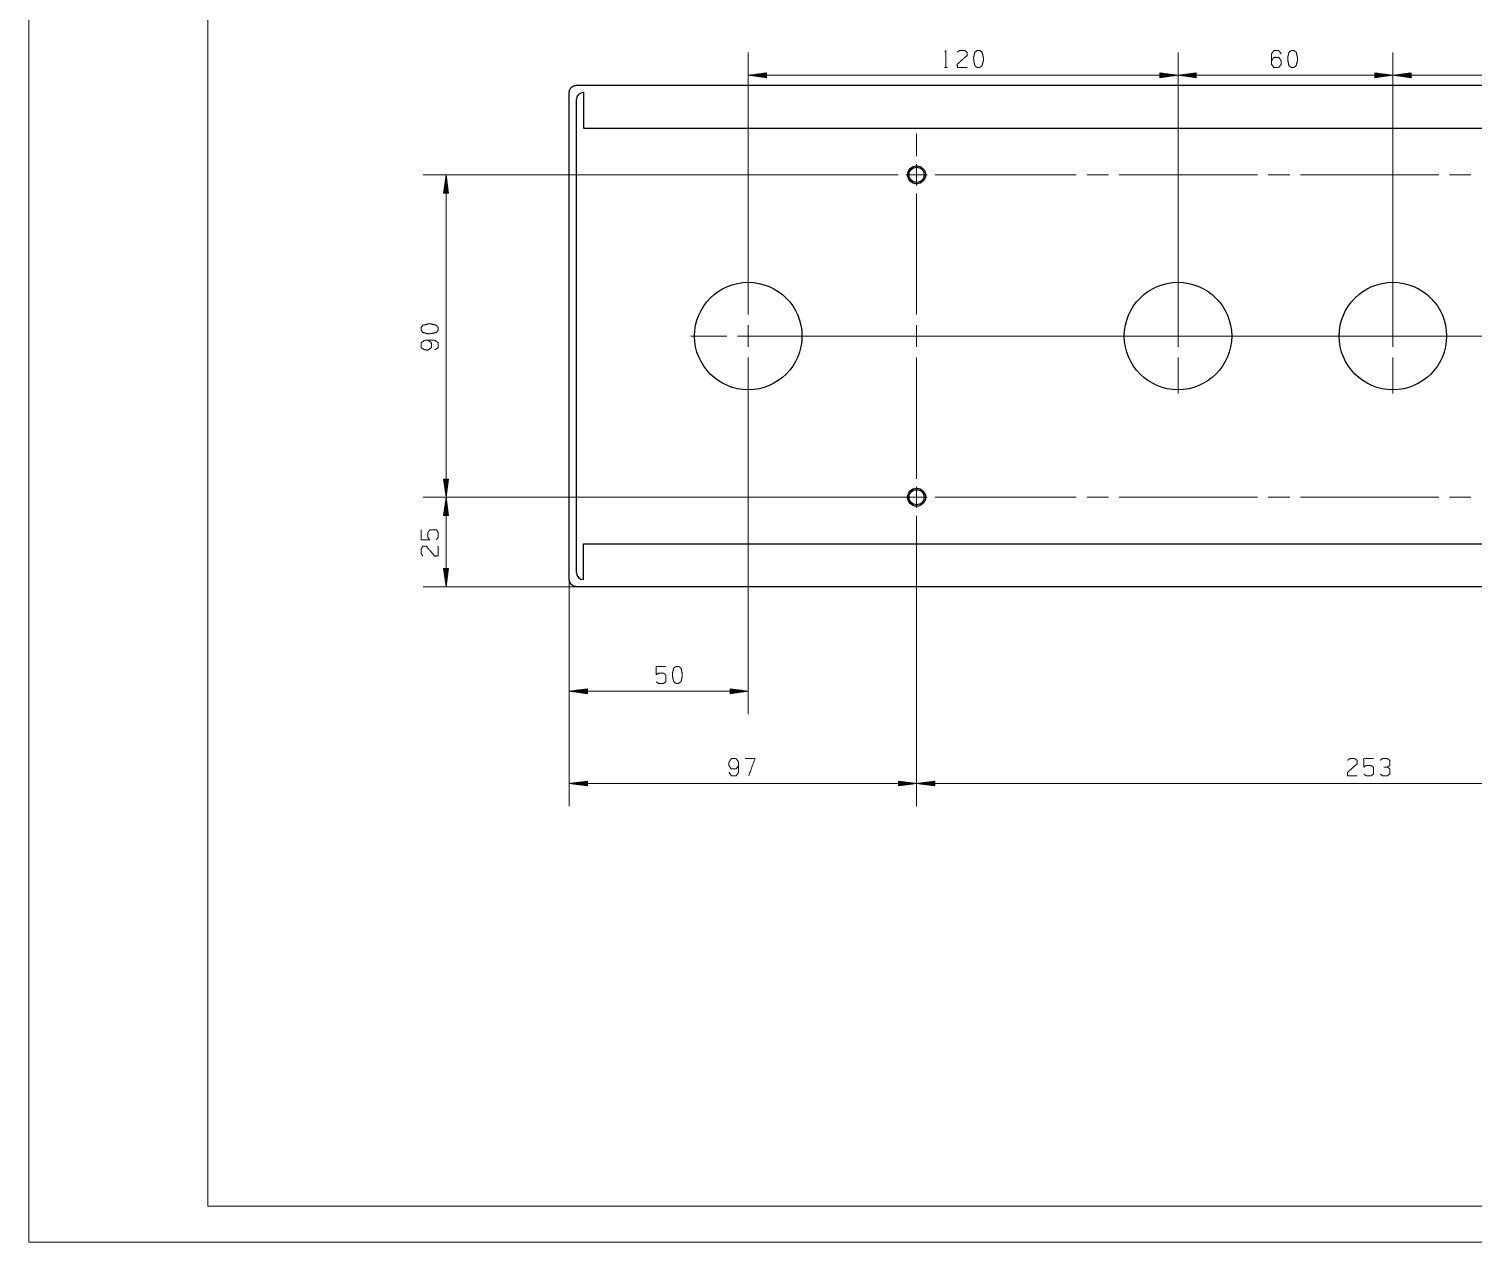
# Model space of a CAD drawing. Header units: millimetres. Extents: x 0 to 420, y 0 to 297.
# Drawn here: x 0 to 201.6, y 0 to 169.3 of the extents above; entities that cross this region are included whole.
import ezdxf

# ---------------------------------------------------------------- set-up
doc = ezdxf.new("R2010")
doc.units = ezdxf.units.MM
doc.layers.add('101', color=7, linetype='Continuous', true_color=0xffffff)

msp = doc.modelspace()

# ---------------------------------------------------------------- linework, layer by layer
at = {"layer": '101', "color": 133, "linetype": 'Continuous', "lineweight": 18}
for p, q in [((0, 297), (0, 0)), ((25, 292), (25, 5)), ((25, 5), (415, 5)), ((0, 0), (420, 0))]:
    msp.add_line(p, q, dxfattribs=at)
at = {"layer": '101', "color": 22, "linetype": 'Continuous', "lineweight": 18}
for p, q in [((100.44, 134.47), (100.44, 166.03)), ((160.44, 134.47), (160.44, 166.03)), ((190.44, 126.47), (190.44, 166.03)), ((102.98, 163.19), (100.44, 162.86)), ((160.44, 162.86), (100.44, 162.86)), ((100.44, 162.86), (102.98, 162.52)), ((102.98, 162.88), (100.64, 162.88)), ((102.98, 162.83), (100.64, 162.83)), ((102.98, 162.93), (101.02, 162.93)), ((102.98, 162.78), (101.02, 162.78)), ((102.98, 162.98), (101.41, 162.98)), ((102.98, 162.73), (101.41, 162.73)), ((102.98, 163.03), (101.79, 163.03)), ((102.98, 162.68), (101.79, 162.68)), ((102.98, 163.09), (102.18, 163.09)), ((102.98, 162.63), (102.18, 162.63)), ((102.98, 163.14), (102.56, 163.14)), ((102.98, 162.58), (102.56, 162.58)), ((102.98, 163.19), (102.95, 163.19)), ((102.98, 163.19), (102.95, 163.19)), ((102.98, 162.53), (102.95, 162.53)), ((102.98, 162.53), (102.95, 162.53)), ((102.98, 162.52), (102.98, 163.19)), ((157.9, 163.19), (157.9, 162.52)), ((160.44, 162.86), (157.9, 163.19)), ((157.9, 163.19), (157.93, 163.19)), ((157.9, 163.19), (157.93, 163.19)), ((157.9, 163.14), (158.32, 163.14)), ((157.9, 163.09), (158.71, 163.09)), ((157.9, 163.03), (159.09, 163.03)), ((157.9, 162.98), (159.48, 162.98)), ((157.9, 162.93), (159.86, 162.93)), ((157.9, 162.88), (160.25, 162.88)), ((157.9, 162.52), (160.44, 162.86)), ((157.9, 162.83), (160.25, 162.83)), ((157.9, 162.78), (159.86, 162.78)), ((157.9, 162.73), (159.48, 162.73)), ((157.9, 162.68), (159.09, 162.68)), ((157.9, 162.63), (158.71, 162.63)), ((157.9, 162.58), (158.32, 162.58)), ((157.9, 162.53), (157.93, 162.53)), ((157.9, 162.53), (157.93, 162.53)), ((192.98, 163.19), (190.44, 162.86)), ((190.44, 162.86), (192.98, 162.52)), ((190.44, 162.86), (230.44, 162.86)), ((192.98, 162.88), (190.64, 162.88)), ((192.98, 162.83), (190.64, 162.83)), ((192.98, 162.93), (191.02, 162.93)), ((192.98, 162.78), (191.02, 162.78)), ((192.98, 162.98), (191.41, 162.98)), ((192.98, 162.73), (191.41, 162.73)), ((192.98, 163.03), (191.79, 163.03)), ((192.98, 162.68), (191.79, 162.68)), ((192.98, 163.09), (192.18, 163.09)), ((192.98, 162.63), (192.18, 162.63)), ((192.98, 163.14), (192.56, 163.14)), ((192.98, 162.58), (192.56, 162.58)), ((192.98, 163.19), (192.95, 163.19)), ((192.98, 163.19), (192.95, 163.19)), ((192.98, 162.53), (192.95, 162.53)), ((192.98, 162.53), (192.95, 162.53)), ((192.98, 162.52), (192.98, 163.19)), ((118.18, 148.97), (55.06, 148.97)), ((58.24, 148.97), (57.9, 146.43)), ((58.01, 146.43), (58.01, 147.24)), ((58.06, 146.43), (58.06, 147.62)), ((58.11, 146.43), (58.11, 148.01)), ((58.16, 146.43), (58.16, 148.39)), ((58.21, 146.43), (58.21, 148.78)), ((58.57, 146.43), (58.24, 148.97)), ((58.24, 103.97), (58.24, 148.97)), ((58.26, 146.43), (58.26, 148.78)), ((58.31, 146.43), (58.31, 148.39)), ((58.36, 146.43), (58.36, 148.01)), ((58.41, 146.43), (58.41, 147.62)), ((58.47, 146.43), (58.47, 147.24)), ((57.9, 146.43), (58.57, 146.43)), ((57.91, 146.43), (57.91, 146.46)), ((57.91, 146.43), (57.91, 146.46)), ((57.96, 146.43), (57.96, 146.85)), ((58.52, 146.43), (58.52, 146.85)), ((58.57, 146.43), (58.57, 146.46)), ((58.57, 146.43), (58.57, 146.46)), ((100.44, 126.47), (301.65, 126.47)), ((100.44, 118.47), (100.44, 73.71)), ((57.9, 106.51), (58.24, 103.97)), ((58.57, 106.51), (57.9, 106.51)), ((57.91, 106.51), (57.91, 106.48)), ((57.91, 106.51), (57.91, 106.48)), ((57.96, 106.51), (57.96, 106.09)), ((58.01, 106.51), (58.01, 105.71)), ((58.06, 106.51), (58.06, 105.32)), ((58.11, 106.51), (58.11, 104.94)), ((58.16, 106.51), (58.16, 104.55)), ((58.21, 106.51), (58.21, 104.17)), ((58.24, 103.97), (58.57, 106.51)), ((58.26, 106.51), (58.26, 104.17)), ((58.31, 106.51), (58.31, 104.55)), ((58.36, 106.51), (58.36, 104.94)), ((58.41, 106.51), (58.41, 105.32)), ((58.47, 106.51), (58.47, 105.71)), ((58.52, 106.51), (58.52, 106.09)), ((58.57, 106.51), (58.57, 106.48)), ((58.57, 106.51), (58.57, 106.48)), ((118.18, 103.97), (55.06, 103.97)), ((123.94, 103.97), (55.06, 103.97)), ((58.24, 103.97), (57.9, 101.43)), ((58.11, 101.43), (58.11, 103.01)), ((58.16, 101.43), (58.16, 103.39)), ((58.21, 101.43), (58.21, 103.78)), ((58.24, 103.97), (58.24, 91.47)), ((58.57, 101.43), (58.24, 103.97)), ((58.26, 101.43), (58.26, 103.78)), ((58.31, 101.43), (58.31, 103.39)), ((58.36, 101.43), (58.36, 103.01)), ((57.9, 101.43), (58.57, 101.43)), ((57.91, 101.43), (57.91, 101.46)), ((57.91, 101.43), (57.91, 101.46)), ((57.96, 101.43), (57.96, 101.85)), ((58.01, 101.43), (58.01, 102.24)), ((58.06, 101.43), (58.06, 102.62)), ((58.41, 101.43), (58.41, 102.62)), ((58.47, 101.43), (58.47, 102.24)), ((58.52, 101.43), (58.52, 101.85)), ((58.57, 101.43), (58.57, 101.46)), ((58.57, 101.43), (58.57, 101.46)), ((123.94, 98.21), (123.94, 60.84)), ((123.94, 98.21), (123.94, 60.84)), ((58.57, 94.01), (57.9, 94.01)), ((57.9, 94.01), (58.24, 91.47)), ((57.91, 94.01), (57.91, 93.98)), ((57.91, 94.01), (57.91, 93.98)), ((57.96, 94.01), (57.96, 93.59)), ((58.01, 94.01), (58.01, 93.21)), ((58.06, 94.01), (58.06, 92.82)), ((58.11, 94.01), (58.11, 92.44)), ((58.16, 94.01), (58.16, 92.05)), ((58.21, 94.01), (58.21, 91.67)), ((58.24, 91.47), (58.57, 94.01)), ((58.26, 94.01), (58.26, 91.67)), ((58.31, 94.01), (58.31, 92.05)), ((58.36, 94.01), (58.36, 92.44)), ((58.41, 94.01), (58.41, 92.82)), ((58.47, 94.01), (58.47, 93.21)), ((58.52, 94.01), (58.52, 93.59)), ((58.57, 94.01), (58.57, 93.98)), ((58.57, 94.01), (58.57, 93.98)), ((76.44, 91.47), (55.06, 91.47)), ((75.44, 92.47), (75.44, 73.71)), ((75.44, 92.47), (75.44, 60.84)), ((77.98, 77.22), (75.44, 76.89)), ((75.44, 76.89), (100.44, 76.89)), ((75.44, 76.89), (77.98, 76.55)), ((77.98, 76.91), (75.64, 76.91)), ((77.98, 76.86), (75.64, 76.86)), ((77.98, 76.96), (76.02, 76.96)), ((77.98, 76.81), (76.02, 76.81)), ((77.98, 77.02), (76.41, 77.02)), ((77.98, 76.76), (76.41, 76.76)), ((77.98, 77.07), (76.79, 77.07)), ((77.98, 76.71), (76.79, 76.71)), ((77.98, 77.12), (77.18, 77.12)), ((77.98, 76.66), (77.18, 76.66)), ((77.98, 77.17), (77.56, 77.17)), ((77.98, 77.22), (77.95, 77.22)), ((77.98, 77.22), (77.95, 77.22)), ((77.98, 76.55), (77.98, 77.22)), ((97.9, 77.22), (97.93, 77.22)), ((97.9, 77.22), (97.93, 77.22)), ((97.9, 77.22), (97.9, 76.55)), ((100.44, 76.89), (97.9, 77.22)), ((97.9, 77.17), (98.32, 77.17)), ((97.9, 77.12), (98.71, 77.12)), ((97.9, 77.07), (99.09, 77.07)), ((97.9, 77.02), (99.48, 77.02)), ((97.9, 76.96), (99.86, 76.96)), ((97.9, 76.91), (100.25, 76.91)), ((97.9, 76.55), (100.44, 76.89)), ((97.9, 76.86), (100.25, 76.86)), ((97.9, 76.81), (99.86, 76.81)), ((97.9, 76.76), (99.48, 76.76)), ((97.9, 76.71), (99.09, 76.71)), ((97.9, 76.66), (98.71, 76.66)), ((77.98, 76.61), (77.56, 76.61)), ((77.98, 76.56), (77.95, 76.56)), ((77.98, 76.56), (77.95, 76.56)), ((97.9, 76.61), (98.32, 76.61)), ((97.9, 76.56), (97.93, 76.56)), ((97.9, 76.56), (97.93, 76.56)), ((77.98, 64.35), (75.44, 64.01)), ((75.44, 64.01), (77.98, 63.68)), ((123.94, 64.01), (75.44, 64.01)), ((77.98, 64.04), (75.64, 64.04)), ((77.98, 63.99), (75.64, 63.99)), ((77.98, 64.09), (76.02, 64.09)), ((77.98, 63.93), (76.02, 63.93)), ((77.98, 64.14), (76.41, 64.14)), ((77.98, 63.88), (76.41, 63.88)), ((77.98, 64.19), (76.79, 64.19)), ((77.98, 63.83), (76.79, 63.83)), ((77.98, 64.24), (77.18, 64.24)), ((77.98, 63.78), (77.18, 63.78)), ((77.98, 64.29), (77.56, 64.29)), ((77.98, 63.73), (77.56, 63.73)), ((77.98, 64.34), (77.95, 64.34)), ((77.98, 64.34), (77.95, 64.34)), ((77.98, 63.68), (77.95, 63.68)), ((77.98, 63.68), (77.95, 63.68)), ((77.98, 63.68), (77.98, 64.35)), ((121.4, 64.35), (121.4, 63.68)), ((123.94, 64.01), (121.4, 64.35)), ((121.4, 64.34), (121.43, 64.34)), ((121.4, 64.34), (121.43, 64.34)), ((121.4, 64.29), (121.82, 64.29)), ((121.4, 64.24), (122.21, 64.24)), ((121.4, 64.19), (122.59, 64.19)), ((121.4, 64.14), (122.98, 64.14)), ((121.4, 64.09), (123.36, 64.09)), ((121.4, 64.04), (123.75, 64.04)), ((121.4, 63.68), (123.94, 64.01)), ((121.4, 63.99), (123.75, 63.99)), ((121.4, 63.93), (123.36, 63.93)), ((121.4, 63.88), (122.98, 63.88)), ((121.4, 63.83), (122.59, 63.83)), ((121.4, 63.78), (122.21, 63.78)), ((121.4, 63.73), (121.82, 63.73)), ((121.4, 63.68), (121.43, 63.68)), ((121.4, 63.68), (121.43, 63.68)), ((126.48, 64.35), (123.94, 64.01)), ((123.94, 64.01), (250.44, 64.01)), ((123.94, 64.01), (126.48, 63.68)), ((126.48, 64.04), (124.14, 64.04)), ((126.48, 63.99), (124.14, 63.99)), ((126.48, 64.09), (124.52, 64.09)), ((126.48, 63.93), (124.52, 63.93)), ((126.48, 64.14), (124.91, 64.14)), ((126.48, 63.88), (124.91, 63.88)), ((126.48, 64.19), (125.29, 64.19)), ((126.48, 63.83), (125.29, 63.83)), ((126.48, 64.24), (125.68, 64.24)), ((126.48, 63.78), (125.68, 63.78)), ((126.48, 64.29), (126.06, 64.29)), ((126.48, 63.73), (126.06, 63.73)), ((126.48, 64.34), (126.45, 64.34)), ((126.48, 64.34), (126.45, 64.34)), ((126.48, 63.68), (126.45, 63.68)), ((126.48, 63.68), (126.45, 63.68)), ((126.48, 63.68), (126.48, 64.35))]:
    msp.add_line(p, q, dxfattribs=at)
at = {"layer": '101', "color": 35, "linetype": 'Continuous', "lineweight": 18}
for p, q in [((160.44, 126.47), (160.44, 166.03)), ((190.44, 126.47), (190.44, 166.03)), ((162.98, 163.19), (160.44, 162.86)), ((160.44, 162.86), (162.98, 162.52)), ((160.44, 162.86), (190.44, 162.86)), ((162.98, 162.88), (160.64, 162.88)), ((162.98, 162.83), (160.64, 162.83)), ((162.98, 162.93), (161.02, 162.93)), ((162.98, 162.78), (161.02, 162.78)), ((162.98, 162.98), (161.41, 162.98)), ((162.98, 162.73), (161.41, 162.73)), ((162.98, 163.03), (161.79, 163.03)), ((162.98, 162.68), (161.79, 162.68)), ((162.98, 163.09), (162.18, 163.09)), ((162.98, 162.63), (162.18, 162.63)), ((162.98, 163.14), (162.56, 163.14)), ((162.98, 162.58), (162.56, 162.58)), ((162.98, 163.19), (162.95, 163.19)), ((162.98, 163.19), (162.95, 163.19)), ((162.98, 162.53), (162.95, 162.53)), ((162.98, 162.53), (162.95, 162.53)), ((162.98, 162.52), (162.98, 163.19)), ((187.9, 163.19), (187.93, 163.19)), ((187.9, 163.19), (187.93, 163.19)), ((190.44, 162.86), (187.9, 163.19)), ((187.9, 163.19), (187.9, 162.52)), ((187.9, 163.14), (188.32, 163.14)), ((187.9, 163.09), (188.71, 163.09)), ((187.9, 163.03), (189.09, 163.03)), ((187.9, 162.98), (189.48, 162.98)), ((187.9, 162.93), (189.86, 162.93)), ((187.9, 162.88), (190.25, 162.88)), ((187.9, 162.52), (190.44, 162.86)), ((187.9, 162.83), (190.25, 162.83)), ((187.9, 162.78), (189.86, 162.78)), ((187.9, 162.73), (189.48, 162.73)), ((187.9, 162.68), (189.09, 162.68)), ((187.9, 162.63), (188.71, 162.63)), ((187.9, 162.58), (188.32, 162.58)), ((187.9, 162.53), (187.93, 162.53)), ((187.9, 162.53), (187.93, 162.53))]:
    msp.add_line(p, q, dxfattribs=at)
at = {"layer": '101', "color": 72, "linetype": 'Continuous', "lineweight": 18}
msp.add_line((127.82, 163.95), (128.25, 163.95), dxfattribs=at)
at = {"layer": '101', "color": 252, "linetype": 'Continuous', "lineweight": 25}
for p, q in [((76.44, 161.47), (254.44, 161.47)), ((75.44, 92.47), (75.44, 160.47)), ((76.44, 93.47), (76.44, 159.47)), ((77.44, 160.47), (77.44, 155.47)), ((77.44, 155.47), (253.44, 155.47)), ((77.44, 97.47), (253.44, 97.47)), ((77.44, 92.47), (77.44, 97.47)), ((254.44, 91.47), (76.44, 91.47))]:
    msp.add_line(p, q, dxfattribs=at)
at = {"layer": '101', "color": 151, "linetype": 'Continuous', "lineweight": 18}
for p, q in [((123.94, 151.56), (123.94, 154.74)), ((123.94, 151.97), (123.94, 154.47)), ((123.94, 151.97), (123.94, 154.47)), ((123.94, 147.47), (123.94, 150.47)), ((123.94, 147.47), (123.94, 150.47)), ((123.94, 147.97), (123.94, 149.98)), ((121.35, 148.97), (118.18, 148.97)), ((120.94, 148.97), (118.44, 148.97)), ((120.94, 148.97), (118.44, 148.97)), ((125.44, 148.97), (122.44, 148.97)), ((122.44, 148.97), (125.44, 148.97)), ((122.94, 148.97), (124.95, 148.97)), ((126.53, 148.97), (129.71, 148.97)), ((126.94, 148.97), (129.44, 148.97)), ((126.94, 148.97), (146.24, 148.97)), ((147.74, 148.97), (150.74, 148.97)), ((152.24, 148.97), (171.54, 148.97)), ((173.04, 148.97), (176.04, 148.97)), ((177.54, 148.97), (196.84, 148.97)), ((198.34, 148.97), (201.34, 148.97)), ((123.94, 146.38), (123.94, 143.21)), ((123.94, 129.47), (123.94, 145.97)), ((123.94, 145.97), (123.94, 143.47)), ((100.44, 129.47), (100.44, 134.47)), ((160.44, 129.47), (160.44, 134.47)), ((190.44, 129.47), (190.44, 134.47)), ((100.44, 124.97), (100.44, 127.97)), ((123.94, 124.97), (123.94, 127.97)), ((160.44, 124.97), (160.44, 127.97)), ((190.44, 124.97), (190.44, 127.97)), ((97.44, 126.47), (92.44, 126.47)), ((98.94, 126.47), (101.94, 126.47)), ((103.44, 126.47), (117.44, 126.47)), ((118.94, 126.47), (121.94, 126.47)), ((123.44, 126.47), (137.44, 126.47)), ((138.94, 126.47), (141.94, 126.47)), ((143.44, 126.47), (157.44, 126.47)), ((158.94, 126.47), (161.94, 126.47)), ((163.44, 126.47), (172.44, 126.47)), ((173.94, 126.47), (176.94, 126.47)), ((178.44, 126.47), (187.44, 126.47)), ((188.94, 126.47), (191.94, 126.47)), ((193.44, 126.47), (198.44, 126.47)), ((100.44, 123.47), (100.44, 118.47)), ((123.94, 106.97), (123.94, 123.47)), ((160.44, 123.47), (160.44, 118.47)), ((190.44, 123.47), (190.44, 118.47)), ((123.94, 106.56), (123.94, 109.74)), ((123.94, 106.97), (123.94, 109.47)), ((123.94, 102.47), (123.94, 105.47)), ((123.94, 102.47), (123.94, 105.47)), ((123.94, 102.97), (123.94, 104.98)), ((121.35, 103.97), (118.18, 103.97)), ((120.94, 103.97), (118.44, 103.97)), ((120.94, 103.97), (118.44, 103.97)), ((122.44, 103.97), (125.44, 103.97)), ((125.44, 103.97), (122.44, 103.97)), ((122.94, 103.97), (124.95, 103.97)), ((126.53, 103.97), (129.71, 103.97)), ((126.94, 103.97), (129.44, 103.97)), ((126.94, 103.97), (146.24, 103.97)), ((147.74, 103.97), (150.74, 103.97)), ((152.24, 103.97), (171.54, 103.97)), ((173.04, 103.97), (176.04, 103.97)), ((177.54, 103.97), (196.84, 103.97)), ((198.34, 103.97), (201.34, 103.97)), ((123.94, 101.38), (123.94, 98.21)), ((123.94, 100.97), (123.94, 98.47)), ((123.94, 100.97), (123.94, 98.47))]:
    msp.add_line(p, q, dxfattribs=at)
at = {"layer": '101', "color": 252, "linetype": 'Continuous', "lineweight": 25}
for centre, radius in [((123.94, 148.97), 1.25), ((123.94, 148.97), 1.05), ((100.44, 126.47), 7.5), ((160.44, 126.47), 7.5), ((190.44, 126.47), 7.5), ((123.94, 103.97), 1.25), ((123.94, 103.97), 1.05)]:
    msp.add_circle(centre, radius, dxfattribs=at)
for centre, start, end in [((77.44, 159.47), 90, 180), ((77.44, 93.47), 180, 270)]:
    msp.add_arc(centre, 1, start, end, dxfattribs=at)
at = {"layer": '101', "color": 252, "linetype": 'Continuous', "lineweight": 13}
for centre in [(123.94, 148.97), (123.94, 103.97)]:
    msp.add_arc(centre, 1.25, 75, 345, dxfattribs=at)
at = {"layer": '101', "color": 72, "linetype": 'Continuous', "lineweight": 18}
for points, knots in [([(127.89, 166.12), (128.03, 166.32), (128.03, 163.95)], [0, 0, 0.093493, 1, 1]), ([(129.64, 166.1), (129.96, 166.32), (130.65, 166.32), (130.98, 166.1), (130.98, 165.62), (129.62, 164.42), (129.64, 163.95), (130.98, 163.95)], [0, 0, 0.069693, 0.192977, 0.265273, 0.350226, 0.674741, 0.759753, 1, 1]), ([(132.75, 163.95), (133.08, 164.2), (133.26, 164.9), (133.26, 165.37), (133.08, 166.1), (132.75, 166.32), (132.41, 166.32), (132.08, 166.1), (131.9, 165.37), (131.92, 164.9), (132.08, 164.2), (132.41, 163.95), (132.75, 163.95)], [0, 0, 0.067525, 0.183971, 0.260584, 0.380944, 0.446141, 0.500306, 0.565504, 0.685863, 0.762529, 0.87831, 0.945835, 1, 1]), ([(57.14, 127.64), (56.89, 127.97), (56.19, 128.15), (55.72, 128.15), (54.99, 127.97), (54.77, 127.64), (54.77, 127.3), (54.99, 126.97), (55.72, 126.79), (56.19, 126.81), (56.89, 126.97), (57.14, 127.3), (57.14, 127.64)], [0, 0, 0.067526, 0.183971, 0.260583, 0.380943, 0.446141, 0.500306, 0.565504, 0.685863, 0.762528, 0.878309, 0.945835, 1, 1]), ([(56.67, 124.53), (57.14, 124.85), (57.14, 125.54), (56.67, 125.87), (55.24, 125.87), (54.77, 125.54), (54.77, 124.85), (55.24, 124.53), (55.72, 124.51), (56.19, 124.85), (56.19, 125.54), (55.72, 125.87)], [0, 0, 0.076856, 0.169525, 0.247728, 0.439296, 0.5175, 0.610168, 0.687025, 0.750925, 0.829128, 0.921797, 1, 1]), ([(56.92, 98.04), (57.14, 98.38), (57.14, 99.07), (56.92, 99.4), (55.97, 99.4), (55.72, 99.07), (55.72, 98.38), (55.94, 98.04), (54.77, 98.04), (54.77, 99.4)], [0, 0, 0.062228, 0.168343, 0.230571, 0.376816, 0.441265, 0.547381, 0.609609, 0.79049, 1, 1]), ([(54.99, 95.78), (54.77, 96.1), (54.77, 96.79), (54.99, 97.12), (55.47, 97.12), (56.67, 95.76), (57.14, 95.78), (57.14, 97.12)], [0, 0, 0.069691, 0.192977, 0.265274, 0.350227, 0.674741, 0.759753, 1, 1]), ([(87.58, 78.21), (87.92, 77.98), (88.61, 77.98), (88.94, 78.21), (88.94, 79.16), (88.61, 79.41), (87.92, 79.41), (87.58, 79.18), (87.58, 80.36), (88.94, 80.36)], [0, 0, 0.062228, 0.168343, 0.230571, 0.376816, 0.441265, 0.547381, 0.609609, 0.79049, 1, 1]), ([(90.7, 77.98), (91.04, 78.23), (91.22, 78.93), (91.22, 79.41), (91.04, 80.13), (90.7, 80.36), (90.37, 80.36), (90.03, 80.13), (89.86, 79.41), (89.87, 78.93), (90.03, 78.23), (90.37, 77.98), (90.7, 77.98)], [0, 0, 0.067526, 0.183971, 0.260584, 0.380943, 0.446141, 0.500306, 0.565504, 0.685864, 0.762529, 0.87831, 0.945835, 1, 1]), ([(97.75, 65.58), (98.07, 65.1), (98.76, 65.1), (99.09, 65.58), (99.09, 67), (98.76, 67.48), (98.07, 67.48), (97.75, 67), (97.73, 66.53), (98.07, 66.05), (98.76, 66.05), (99.09, 66.53)], [0, 0, 0.076856, 0.169525, 0.247728, 0.439296, 0.5175, 0.610168, 0.687025, 0.750925, 0.829128, 0.921797, 1, 1]), ([(100.52, 65.1), (101.37, 67.48), (100.03, 67.48)], [0, 0, 0.652471, 1, 1]), ([(184.11, 67.25), (184.43, 67.48), (185.12, 67.48), (185.46, 67.25), (185.46, 66.78), (184.1, 65.58), (184.11, 65.1), (185.46, 65.1)], [0, 0, 0.069695, 0.192979, 0.265274, 0.350228, 0.674741, 0.759753, 1, 1]), ([(186.37, 65.33), (186.71, 65.1), (187.4, 65.1), (187.73, 65.33), (187.73, 66.28), (187.4, 66.53), (186.71, 66.53), (186.37, 66.3), (186.37, 67.48), (187.73, 67.48)], [0, 0, 0.062229, 0.168345, 0.230571, 0.376815, 0.441264, 0.547379, 0.609608, 0.79049, 1, 1]), ([(189.67, 66.3), (190.01, 66.53), (190.01, 67.25), (189.67, 67.48), (188.98, 67.48), (188.65, 67.25)], [0, 0, 0.153876, 0.429851, 0.583728, 0.846123, 1, 1]), ([(188.67, 65.33), (188.98, 65.1), (189.67, 65.1), (190.01, 65.33), (190.01, 66.05), (189.67, 66.3), (189.16, 66.3)], [0, 0, 0.124118, 0.343685, 0.472446, 0.703377, 0.836734, 1, 1])]:
    msp.add_open_spline(points, degree=1, knots=knots, dxfattribs=at)
at = {"layer": '101', "color": 35, "linetype": 'Continuous', "lineweight": 18}
for points, knots in [([(173.5, 164.9), (173.82, 165.37), (174.51, 165.37), (174.84, 164.9), (174.84, 164.42), (174.51, 163.95), (173.82, 163.95), (173.5, 164.42), (173.5, 165.85), (173.82, 166.32), (174.51, 166.32), (174.84, 165.85)], [0, 0, 0.076964, 0.169761, 0.248075, 0.312019, 0.390332, 0.483129, 0.560092, 0.751928, 0.82889, 0.921687, 1, 1]), ([(176.61, 163.95), (176.94, 164.2), (177.12, 164.9), (177.12, 165.37), (176.94, 166.1), (176.61, 166.32), (176.27, 166.32), (175.94, 166.1), (175.76, 165.37), (175.78, 164.9), (175.94, 164.2), (176.27, 163.95), (176.61, 163.95)], [0, 0, 0.067524, 0.18397, 0.260584, 0.380943, 0.44614, 0.500306, 0.565502, 0.685862, 0.762529, 0.878309, 0.945834, 1, 1])]:
    msp.add_open_spline(points, degree=1, knots=knots, dxfattribs=at)
at = {"layer": '101', "color": 252, "linetype": 'Continuous', "lineweight": 25}
for points, knots in [([(75.44, 160.47), (75.52, 160.86), (75.74, 161.18), (76.06, 161.4), (76.44, 161.47)], [0, 0, 0.250001, 0.500002, 0.750002, 1, 1]), ([(76.44, 91.47), (76.06, 91.55), (75.74, 91.77), (75.52, 92.09), (75.44, 92.47)], [0, 0, 0.249998, 0.499998, 0.749999, 1, 1])]:
    msp.add_open_spline(points, degree=1, knots=knots, dxfattribs=at)

doc.saveas('drawing.dxf')
